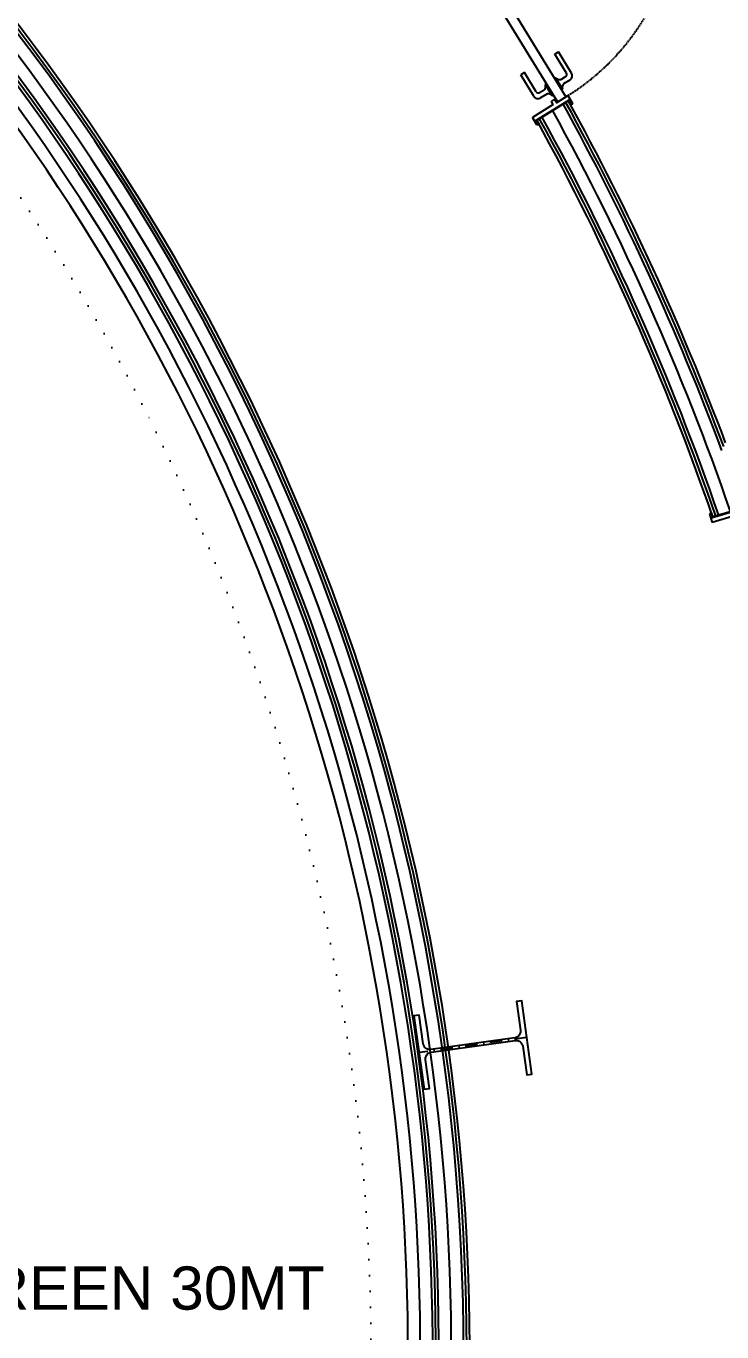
# Model space of a CAD drawing. Header units: millimetres. Extents: x 132785 to 150483, y 90225 to 103753.
# Drawn here: x 136421 to 136703, y 93256 to 93785 of the extents above; entities that cross this region are included whole.
import ezdxf

# ---------------------------------------------------------------- set-up
doc = ezdxf.new("R2010")
doc.units = ezdxf.units.MM
for name, pattern in [('061-GZM-AP-100$0$DASHDOT', [1, 0.5, -0.25, 0, -0.25]), ('061-GZM-AP-100$0$HIDDEN', [0.375, 0.25, -0.125]), ('DOT', [6.35, 0, -6.35])]:
    doc.linetypes.add(name, pattern=pattern)
doc.layers.add('061-GZM-AP-100$0$A-HATCH', color=8, linetype='Continuous')
doc.layers.add('061-GZM-AP-100$0$A-kapi', color=2, linetype='Continuous')
doc.layers.add('061-GZM-AP-100$0$A-kiris', color=252, linetype='Continuous', lineweight=0)
doc.styles.get("Standard").update_dxf_attribs({"font": 'arial.ttf'})

msp = doc.modelspace()

# ---------------------------------------------------------------- hatches: boundary and pattern name
at = {"layer": '061-GZM-AP-100$0$A-HATCH'}
h = msp.add_hatch(dxfattribs=at)
h.set_pattern_fill('ANSI35', color=253, angle=-37, style=0)
h.set_pattern_definition([(8, (135720.849, 93248.707), (-0.88375, 6.288202), []), (8, (135724.435, 93246.005), (-0.88375, 6.288202), [7.9375, -1.5875, 0, -1.5875])])
h.paths.add_polyline_path([(136069.799, 91840.753), (136123.247, 91648.027), (136161.792, 91658.717), (136108.344, 91851.443)])
h.paths.add_polyline_path([(136783.098, 92260.919), (136968.543, 92078.682), (136940.507, 92050.152), (136755.062, 92232.389)])
h.paths.add_polyline_path([(137089.158, 93428.388), (137085.679, 93453.144), (136743.963, 93405.119), (136747.442, 93380.363)])
edge = h.paths.add_edge_path()
edge.add_line((137161.19, 93415.79), (137136.426, 93412.31))
edge.add_arc((135720.849, 93248.707), 1425, 352.502601, 366.592595, ccw=False)
edge.add_line((137133.666, 93062.771), (136747.441, 93117.052))
edge.add_line((136747.441, 93117.052), (136743.962, 93092.295))
edge.add_line((136743.962, 93092.295), (137154.945, 93034.535))
edge.add_arc((135720.849, 93248.707), 1450, 351.506065, 366.616865)

# ---------------------------------------------------------------- linework, layer by layer
at = {"color": 253}
msp.add_line((136713.646, 93590.545), (136699.253, 93586.271), dxfattribs=at)
at = {"color": 253, "linetype": '061-GZM-AP-100$0$DASHDOT', "ltscale": 10}
msp.add_line((136623.973, 93375.633), (136580.402, 93369.509), dxfattribs=at)
at = {"color": 253, "linetype": 'Continuous'}
msp.add_lwpolyline([(136582.025, 93373.045), (136580.394, 93384.656), (136578.314, 93384.363), (136582.489, 93354.655), (136584.569, 93354.948), (136582.937, 93366.559, -0.4142136), (136585.235, 93369.608), (136619.3, 93374.396, -0.4142136), (136622.35, 93372.098), (136623.981, 93360.487), (136626.061, 93360.779), (136621.886, 93390.487), (136619.806, 93390.195), (136621.438, 93378.584, -0.4142136), (136619.14, 93375.534), (136585.075, 93370.747, -0.4142136)], format="xyb", close=True, dxfattribs=at)
at = {"color": 253}
for radius, start, end in [(878.75, 334.813528, 131.186478), (880, 334.894338, 131.105668), (877.5, 324.469171, 141.530744), (867.5, 276.018284, 144.981716), (866.25, 276.098149, 144.901851), (865, 276.178241, 144.821759), (1047.5, 20.363256, 28.818814), (1048.75, 20.431709, 28.822128), (1050, 20.5, 28.825434), (1035, 19.035195, 28.785235), (1036.25, 19.032181, 28.788629), (1037.5, 19.029174, 28.792016)]:
    msp.add_arc((135720.849, 93248.707), radius, start, end, dxfattribs=at)
at = {"color": 253, "ltscale": 12}
for radius, start, end in [(872.5, 276.029645, 141.850752), (1042.5, 19.029174, 28.805479)]:
    msp.add_arc((135720.849, 93248.707), radius, start, end, dxfattribs=at)
for radius, start, end in [(860, 276.167645, 144.832355), (855, 276.156926, 144.843074)]:
    msp.add_arc((135720.849, 93248.707), radius, start, end)
at = {"color": 253, "linetype": 'DOT'}
msp.add_arc((135720.849, 93248.707), 840, 277.180119, 143.819919, dxfattribs=at)
at = {"layer": '061-GZM-AP-100$0$A-kapi', "color": 253, "ltscale": 3}
for p, q in [((136586.168, 93836.187), (136636.389, 93754.371)), ((136589.585, 93838.284), (136639.806, 93756.468)), ((136635.279, 93773.765), (136636.815, 93774.707)), ((136640.044, 93766.003), (136635.279, 93773.765)), ((136642.102, 93766.093), (136636.815, 93774.707)), ((136623.023, 93766.242), (136621.488, 93765.299)), ((136626.776, 93756.685), (136621.488, 93765.299)), ((136627.788, 93758.48), (136623.023, 93766.242)), ((136638.391, 93759.704), (136635.773, 93763.969)), ((136639.714, 93764.627), (136637.916, 93763.523)), ((136638.963, 93761.817), (136641.444, 93763.34)), ((136629.164, 93758.151), (136630.963, 93759.255)), ((136632.01, 93757.549), (136629.529, 93756.026)), ((136634.153, 93757.103), (136631.535, 93761.367)), ((136640.852, 93754.764), (136628.069, 93746.917)), ((136641.891, 93754.498), (136641.373, 93755.342)), ((136714.424, 93590.543), (136698.614, 93585.928)), ((136713.646, 93590.545), (136699.247, 93586.342))]:
    msp.add_line(p, q, dxfattribs=at)
at = {"layer": '061-GZM-AP-100$0$A-kapi', "color": 253}
for p, q in [((136636.056, 93754.167), (136640.484, 93756.885)), ((136636.355, 93754.35), (136640.484, 93756.885)), ((136642.511, 93753.87), (136640.691, 93756.835)), ((136634.693, 93753.33), (136626.235, 93748.138)), ((136627.336, 93746.726), (136641.373, 93755.342)), ((136634.693, 93753.33), (136633.976, 93754.497)), ((136634.025, 93754.704), (136634.963, 93755.279)), ((136635.781, 93754.233), (136635.169, 93755.23)), ((136641.292, 93754.048), (136641.415, 93753.848)), ((136641.891, 93754.498), (136641.315, 93754.144)), ((136641.415, 93753.848), (136641.747, 93753.307)), ((136641.843, 93753.284), (136642.462, 93753.663)), ((136628.063, 93745.159), (136626.235, 93748.138)), ((136627.336, 93746.726), (136627.784, 93745.997)), ((136627.784, 93745.997), (136628.341, 93746.339)), ((136628.437, 93746.316), (136628.77, 93745.775)), ((136628.87, 93745.478), (136628.269, 93745.11)), ((136628.77, 93745.775), (136628.893, 93745.575)), ((136697.941, 93587.519), (136698.92, 93584.164)), ((136698.719, 93587.902), (136698.043, 93587.705)), ((136698.984, 93587.245), (136698.806, 93587.854)), ((136698.374, 93586.749), (136699.002, 93586.932)), ((136698.614, 93585.928), (136698.374, 93586.749)), ((136708.447, 93586.944), (136698.92, 93584.164)), ((136699.05, 93587.019), (136698.984, 93587.245))]:
    msp.add_line(p, q, dxfattribs=at)
at = {"layer": '061-GZM-AP-100$0$A-kapi', "color": 253, "linetype": '061-GZM-AP-100$0$HIDDEN'}
msp.add_arc((136589.585, 93838.284), 96, 301.54283, 31.54282, dxfattribs=at)
at = {"layer": '061-GZM-AP-100$0$A-kapi', "color": 253, "ltscale": 3}
for centre, radius, start, end in [((136632.393, 93761.372), 0.859, 138.30651, 180.30548), ((136635.38, 93763.205), 0.859, 62.78016, 104.77913), ((136637.325, 93765.893), 2.472, 231.11365, 279.60136), ((136637.654, 93763.949), 0.5, 279.60136, 301.54282), ((136639.225, 93761.39), 0.5, 121.54282, 143.48428), ((136639.191, 93765.48), 1.001, 301.54282, 31.54282), ((136640.397, 93765.045), 2.002, 301.54282, 31.54282), ((136628.482, 93757.732), 2.002, 211.54282, 301.54282), ((136628.641, 93759.004), 1.001, 211.54282, 301.54282), ((136630.701, 93759.681), 0.5, 301.54282, 323.48428), ((136629.116, 93760.854), 2.472, 323.48428, 11.97198), ((136632.272, 93757.122), 0.5, 99.60136, 121.54282), ((136632.601, 93755.178), 2.472, 51.11365, 99.60136), ((136634.545, 93757.866), 0.859, 242.78016, 284.77913), ((136637.532, 93759.7), 0.859, 318.30651, 0.30548), ((136640.809, 93760.217), 2.472, 143.48428, 191.97198)]:
    msp.add_arc(centre, radius, start, end, dxfattribs=at)
at = {"layer": '061-GZM-AP-100$0$A-kapi', "color": 253}
for centre, radius, start, end in [((136640.563, 93756.757), 0.15, 31.54282, 121.54282), ((136634.104, 93754.576), 0.15, 121.54282, 211.54282), ((136635.041, 93755.151), 0.15, 31.54282, 121.54282), ((136635.952, 93754.337), 0.2, 211.54282, 301.54282), ((136641.351, 93754.085), 0.07, 121.54282, 211.54282), ((136641.807, 93753.343), 0.07, 211.54282, 301.54282), ((136642.383, 93753.791), 0.15, 301.54282, 31.54282), ((136628.378, 93746.279), 0.07, 31.54282, 121.54282), ((136628.191, 93745.238), 0.15, 211.54282, 301.54282), ((136628.833, 93745.538), 0.07, 301.54282, 31.54282), ((136698.085, 93587.561), 0.15, 106.27047, 196.27047), ((136698.739, 93587.835), 0.07, 16.27047, 106.27047), ((136698.982, 93587), 0.07, 286.27047, 16.27047)]:
    msp.add_arc(centre, radius, start, end, dxfattribs=at)
at = {"layer": '061-GZM-AP-100$0$A-kiris', "color": 253, "linetype": '061-GZM-AP-100$0$HIDDEN', "ltscale": 50}
for radius in [1450, 1400]:
    msp.add_circle((135720.849, 93248.707), radius, dxfattribs=at)

# ---------------------------------------------------------------- texts
at = {"color": 253, "insert": (136223.018, 93282.919), "char_height": 17.5, "attachment_point": 1}
msp.add_mtext_dynamic_manual_height_columns('WATCHOUT SCREEN 30MT', width=670.8921, gutter_width=12.5, heights=[0], dxfattribs=at)

doc.saveas('drawing.dxf')
